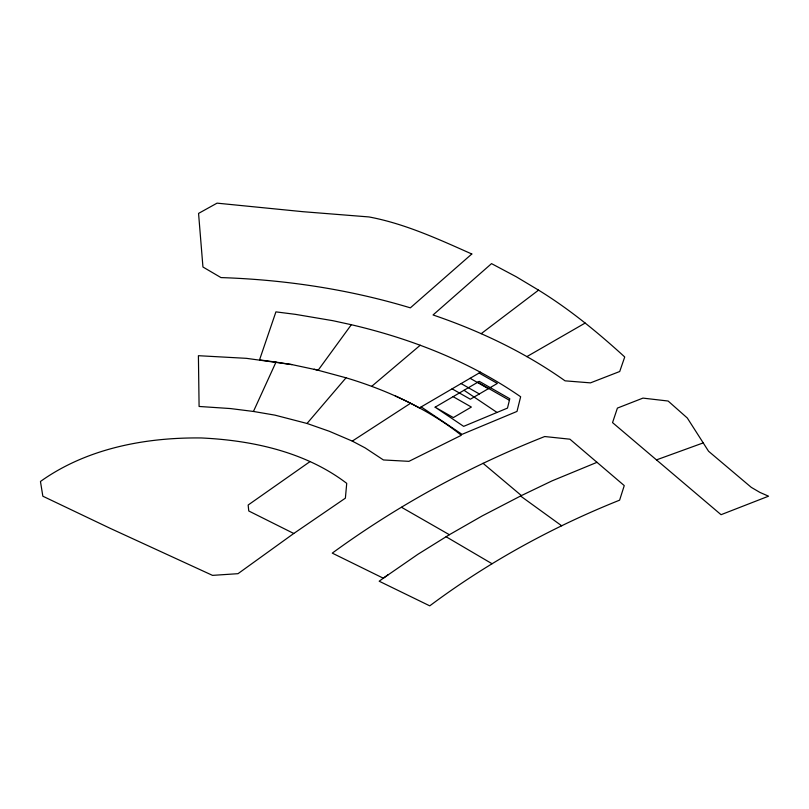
<?xml version="1.0" encoding="UTF-8"?>
<svg xmlns="http://www.w3.org/2000/svg" width="809" height="809" viewBox="0 0 809 809"><rect width="100%" height="100%" fill="white"/><g stroke="black" fill="none" stroke-linecap="round" stroke-linejoin="round"><path stroke-width="1.21" d="M292.019 364.616L246.411 358.336L198.407 355.697L199.095 406.462L230.423 408.555L253.45 411.457L276 362.108L292.019 364.616L318.159 370.209L351.328 324.722C411.356 338.749 469.736 361.583 520.642 396.764L517.012 411.417L462.03 434.342L421.186 406.917M253.45 411.457L274.979 415.148L307.026 423.471L346.04 377.803C371.402 385.387 396.188 395.217 419.416 407.938L480.617 372.15M371.675 386.358L420.255 345.21M481.163 333.702L538.551 290.138C569.617 309.23 597.831 332.459 624.73 356.971L619.724 371.503L590.469 382.869L565.056 380.837C524.778 352.269 479.717 330.841 433.048 314.964L491.528 263.623L516.253 276.769L538.551 290.138M388.128 574.703L379.178 581.216L429.751 605.85C487.948 562.366 552.193 527.104 619.613 500.164L624.255 485.602L569.91 439.196L544.71 436.536C469.412 466.277 397.674 505.382 332.266 553.123L383.304 578.202L417.929 554.276L449.369 534.709L482.215 515.909L521.4 495.583L483.013 463.284M293.758 533.485L345.382 498.162L346.727 483.357C305.489 451.887 252.277 440.339 201.31 437.962C145.367 437.285 86.674 448.408 40.45 481.476L42.847 496.21L110.095 528.297L212.514 575.371L237.998 573.682L293.758 533.485L248.767 510.985L248.151 505.018L309.928 461.656M307.026 423.471L329.324 431.278L352.279 441.097L410.578 403.256M435.121 407.19L479.282 381.352L509.791 398.746L507.486 408.09L463.658 426.363L435.121 407.19L453.364 417.586L471.374 407.058L453.121 396.653M526.841 356.638L585.17 323.044M596.991 462.323L552.001 480.89L520.531 495.998L561.719 525.81M656.483 459.876L703.223 442.897L708.553 451.25L751.288 487.362L759.924 492.418L768.55 496.19L721.052 514.696L612.544 422.611L617.409 408.09L642.963 398.109L668.123 401.031L687.306 418.01L703.223 442.897M276 362.108L259.537 359.884L275.92 311.869L295.467 314.357L333.025 320.718L351.328 324.722M314.175 369.197L346.04 377.803M352.279 441.097L365.112 447.883L383.415 459.957L408.939 461.342L461.332 435.282C441.198 419.244 418.637 406.583 395.277 395.925M479.11 373.03L497.353 383.426L470.342 399.231L452.089 388.836M477.765 382.242L509.417 400.283M470.1 378.299L488.353 388.694M461.1 383.567L479.343 393.963M401.547 507.304L449.369 534.709M446.103 536.751L492.003 563.711M464.032 390.282L497.029 412.448M471.809 253.996L410.355 307.845C348.901 289.288 285.061 279.702 220.958 277.578L202.948 267.01L198.559 213.404L217.045 203.15L302.971 211.695L368.985 216.943C404.894 223.658 438.579 239.221 471.809 253.996"/></g></svg>
